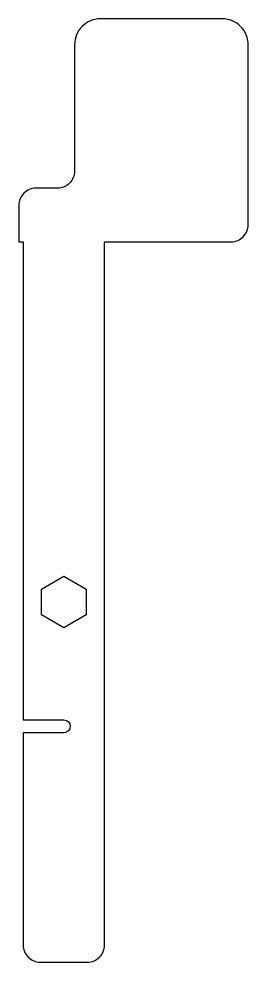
# Model space of a CAD drawing. Header units: millimetres. Extents: x 165 to 192, y -84 to 26.
import ezdxf

# ---------------------------------------------------------------- set-up
doc = ezdxf.new("R2010")
doc.units = ezdxf.units.MM
doc.layers.get('0').update_dxf_attribs({"linetype": 'CONTINUOUS'})

msp = doc.modelspace()

# ---------------------------------------------------------------- linework, layer by layer
msp.add_lwpolyline([(170.25, -57.25), (165.5, -57.25), (165.5, -82, 0.414214), (167.5, -84), (173, -84, 0.414214), (175, -82), (175, 0), (189.74, 0, 0.414214), (191.74, 2), (191.74, 23, 0.414214), (188.74, 26), (174.5, 26, 0.414214), (171.5, 23), (171.5, 8.25, -0.414214), (169.5, 6.25), (167, 6.25, 0.414214), (165, 4.25), (165, 0), (165.5, 0), (165.5, -55.75), (170.25, -55.75, -1)], format="xyb", close=True)
msp.add_lwpolyline([(170.25, -45), (167.65, -43.5), (167.65, -40.5), (170.25, -39), (172.85, -40.5), (172.85, -43.5)], close=True)

doc.saveas('drawing.dxf')
